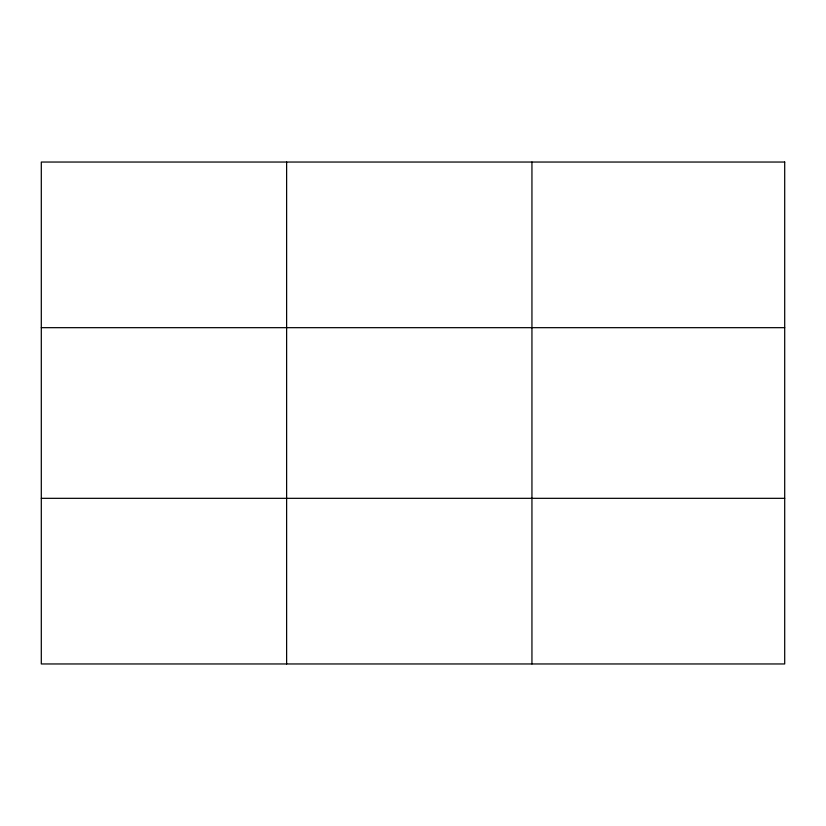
<?xml version="1.0" encoding="UTF-8"?>
<svg xmlns="http://www.w3.org/2000/svg" width="826" height="826" viewBox="0 0 826 826"><rect width="100%" height="100%" fill="white"/><g stroke="black" fill="none" stroke-linecap="round" stroke-linejoin="round"><path stroke-width="1.24" d="M286.622 162.041L286.622 663.959M531.944 162.041L531.944 663.959M41.3 327.674L784.7 327.674M41.3 498.326L784.7 498.326M784.7 162.041L784.7 663.959L41.3 663.959L41.3 162.041L784.7 162.041"/></g></svg>
